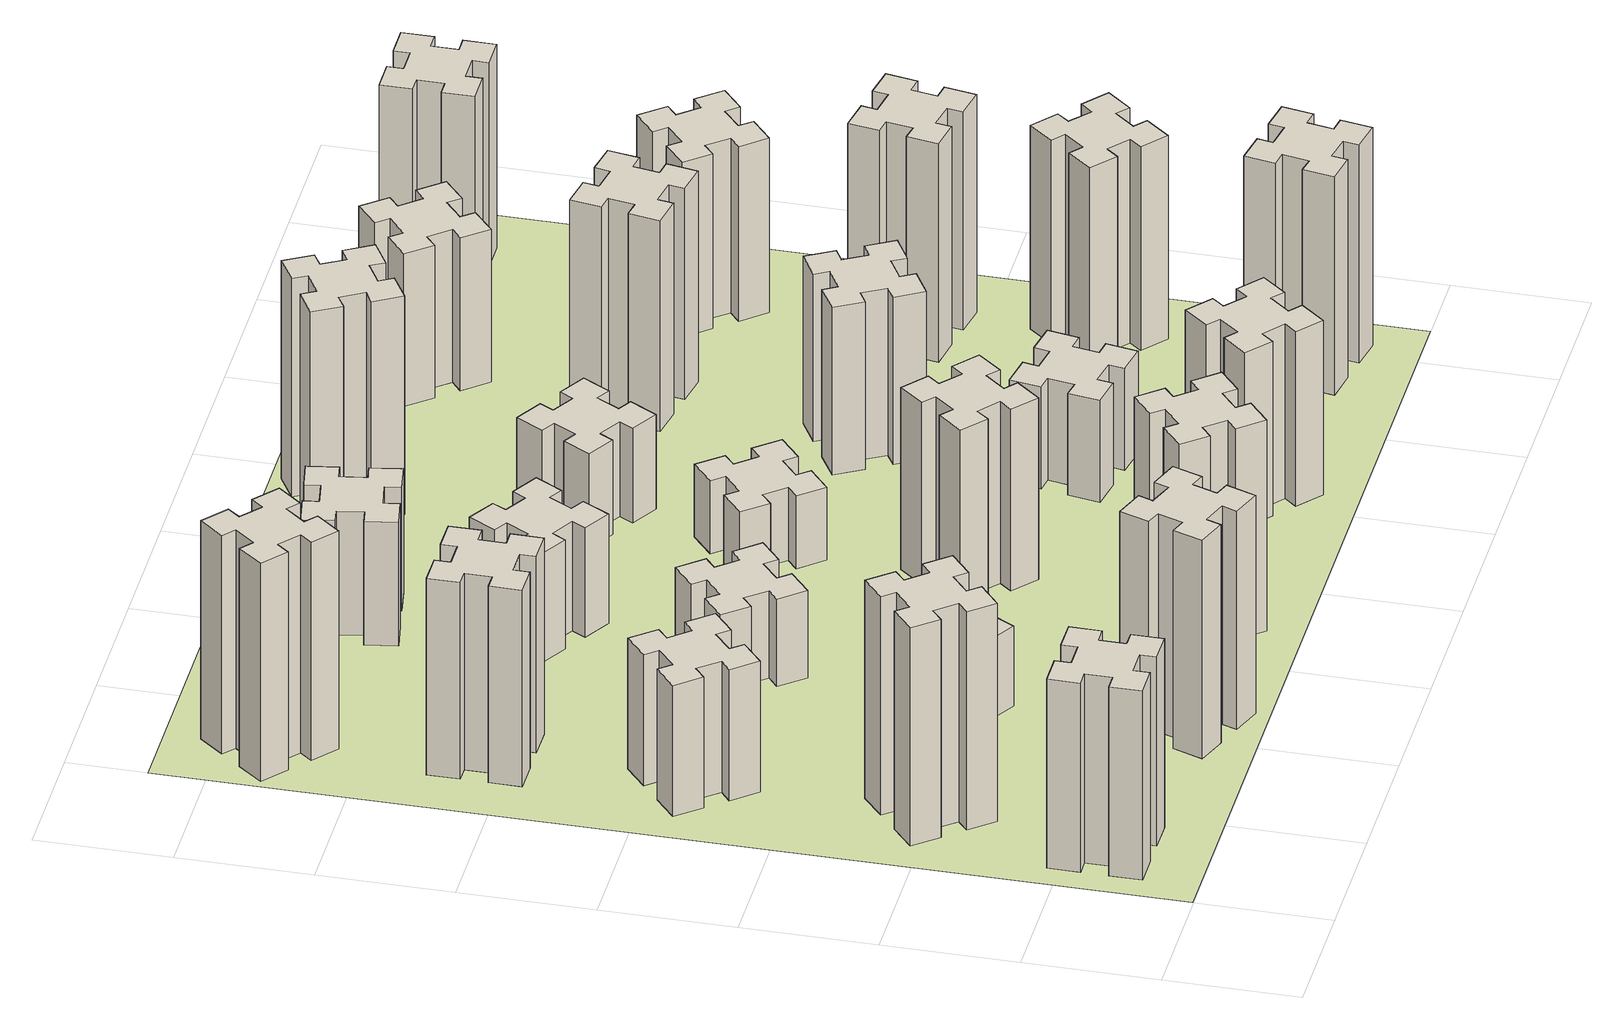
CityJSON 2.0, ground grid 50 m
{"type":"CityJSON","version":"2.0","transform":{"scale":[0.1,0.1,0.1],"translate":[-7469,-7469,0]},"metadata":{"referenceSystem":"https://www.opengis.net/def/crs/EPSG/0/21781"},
"CityObjects":{
"building1":{"type":"Building","attributes":{"class":"1000","function":"1000","usage":"1000","yearOfConstruction":2016,"roofType":"1000","measuredHeight":78,"storeysAboveGround":30,"storeysBelowGround":0},"geometry":[{"type":"Solid","lod":"1","boundaries":[[[[0,1,2,3,4,5,6,7,8,9,10,11,12,13,14,15,16,17,18,19]],[[17,16,20,21]],[[16,15,22,20]],[[15,14,23,22]],[[14,13,24,23]],[[13,12,25,24]],[[12,11,26,25]],[[11,10,27,26]],[[10,9,28,27]],[[9,8,29,28]],[[8,7,30,29]],[[7,6,31,30]],[[6,5,32,31]],[[5,4,33,32]],[[4,3,34,33]],[[3,2,35,34]],[[2,1,36,35]],[[1,0,37,36]],[[0,19,38,37]],[[19,18,39,38]],[[18,17,21,39]],[[24,25,26,27,28,29,30,31,32,33,34,35,36,37,38,39,21,20,22,23]]]]}]},
"building2":{"type":"Building","attributes":{"class":"1000","function":"1000","usage":"1000","yearOfConstruction":2016,"roofType":"1000","measuredHeight":90,"storeysAboveGround":30,"storeysBelowGround":0},"geometry":[{"type":"Solid","lod":"1","boundaries":[[[[40,41,42,43,44,45,46,47,48,49,50,51,52,53,54,55,56,57,58,59]],[[57,56,60,61]],[[56,55,62,60]],[[55,54,63,62]],[[54,53,64,63]],[[53,52,65,64]],[[52,51,66,65]],[[51,50,67,66]],[[50,49,68,67]],[[49,48,69,68]],[[48,47,70,69]],[[47,46,71,70]],[[46,45,72,71]],[[45,44,73,72]],[[44,43,74,73]],[[43,42,75,74]],[[42,41,76,75]],[[41,40,77,76]],[[40,59,78,77]],[[59,58,79,78]],[[58,57,61,79]],[[64,65,66,67,68,69,70,71,72,73,74,75,76,77,78,79,61,60,62,63]]]]}]},
"building3":{"type":"Building","attributes":{"class":"1000","function":"1000","usage":"1000","yearOfConstruction":2016,"roofType":"1000","measuredHeight":54,"storeysAboveGround":30,"storeysBelowGround":0},"geometry":[{"type":"Solid","lod":"1","boundaries":[[[[80,81,82,83,84,85,86,87,88,89,90,91,92,93,94,95,96,97,98,99]],[[97,96,100,101]],[[96,95,102,100]],[[95,94,103,102]],[[94,93,104,103]],[[93,92,105,104]],[[92,91,106,105]],[[91,90,107,106]],[[90,89,108,107]],[[89,88,109,108]],[[88,87,110,109]],[[87,86,111,110]],[[86,85,112,111]],[[85,84,113,112]],[[84,83,114,113]],[[83,82,115,114]],[[82,81,116,115]],[[81,80,117,116]],[[80,99,118,117]],[[99,98,119,118]],[[98,97,101,119]],[[104,105,106,107,108,109,110,111,112,113,114,115,116,117,118,119,101,100,102,103]]]]}]},
"building4":{"type":"Building","attributes":{"class":"1000","function":"1000","usage":"1000","yearOfConstruction":2016,"roofType":"1000","measuredHeight":81,"storeysAboveGround":30,"storeysBelowGround":0},"geometry":[{"type":"Solid","lod":"1","boundaries":[[[[120,121,122,123,124,125,126,127,128,129,130,131,132,133,134,135,136,137,138,139]],[[137,136,140,141]],[[136,135,142,140]],[[135,134,143,142]],[[134,133,144,143]],[[133,132,145,144]],[[132,131,146,145]],[[131,130,147,146]],[[130,129,148,147]],[[129,128,149,148]],[[128,127,150,149]],[[127,126,151,150]],[[126,125,152,151]],[[125,124,153,152]],[[124,123,154,153]],[[123,122,155,154]],[[122,121,156,155]],[[121,120,157,156]],[[120,139,158,157]],[[139,138,159,158]],[[138,137,141,159]],[[144,145,146,147,148,149,150,151,152,153,154,155,156,157,158,159,141,140,142,143]]]]}]},
"building5":{"type":"Building","attributes":{"class":"1000","function":"1000","usage":"1000","yearOfConstruction":2016,"roofType":"1000","measuredHeight":90,"storeysAboveGround":30,"storeysBelowGround":0},"geometry":[{"type":"Solid","lod":"1","boundaries":[[[[160,161,162,163,164,165,166,167,168,169,170,171,172,173,174,175,176,177,178,179]],[[177,176,180,181]],[[176,175,182,180]],[[175,174,183,182]],[[174,173,184,183]],[[173,172,185,184]],[[172,171,186,185]],[[171,170,187,186]],[[170,169,188,187]],[[169,168,189,188]],[[168,167,190,189]],[[167,166,191,190]],[[166,165,192,191]],[[165,164,193,192]],[[164,163,194,193]],[[163,162,195,194]],[[162,161,196,195]],[[161,160,197,196]],[[160,179,198,197]],[[179,178,199,198]],[[178,177,181,199]],[[184,185,186,187,188,189,190,191,192,193,194,195,196,197,198,199,181,180,182,183]]]]}]},
"building6":{"type":"Building","attributes":{"class":"1000","function":"1000","usage":"1000","yearOfConstruction":2016,"roofType":"1000","measuredHeight":90,"storeysAboveGround":30,"storeysBelowGround":0},"geometry":[{"type":"Solid","lod":"1","boundaries":[[[[200,201,202,203,204,205,206,207,208,209,210,211,212,213,214,215,216,217,218,219]],[[217,216,220,221]],[[216,215,222,220]],[[215,214,223,222]],[[214,213,224,223]],[[213,212,225,224]],[[212,211,226,225]],[[211,210,227,226]],[[210,209,228,227]],[[209,208,229,228]],[[208,207,230,229]],[[207,206,231,230]],[[206,205,232,231]],[[205,204,233,232]],[[204,203,234,233]],[[203,202,235,234]],[[202,201,236,235]],[[201,200,237,236]],[[200,219,238,237]],[[219,218,239,238]],[[218,217,221,239]],[[224,225,226,227,228,229,230,231,232,233,234,235,236,237,238,239,221,220,222,223]]]]}]},
"building7":{"type":"Building","attributes":{"class":"1000","function":"1000","usage":"1000","yearOfConstruction":2016,"roofType":"1000","measuredHeight":33,"storeysAboveGround":30,"storeysBelowGround":0},"geometry":[{"type":"Solid","lod":"1","boundaries":[[[[240,241,242,243,244,245,246,247,248,249,250,251,252,253,254,255,256,257,258,259]],[[257,256,260,261]],[[256,255,262,260]],[[255,254,263,262]],[[254,253,264,263]],[[253,252,265,264]],[[252,251,266,265]],[[251,250,267,266]],[[250,249,268,267]],[[249,248,269,268]],[[248,247,270,269]],[[247,246,271,270]],[[246,245,272,271]],[[245,244,273,272]],[[244,243,274,273]],[[243,242,275,274]],[[242,241,276,275]],[[241,240,277,276]],[[240,259,278,277]],[[259,258,279,278]],[[258,257,261,279]],[[264,265,266,267,268,269,270,271,272,273,274,275,276,277,278,279,261,260,262,263]]]]}]},
"building8":{"type":"Building","attributes":{"class":"1000","function":"1000","usage":"1000","yearOfConstruction":2016,"roofType":"1000","measuredHeight":36,"storeysAboveGround":30,"storeysBelowGround":0},"geometry":[{"type":"Solid","lod":"1","boundaries":[[[[280,281,282,283,284,285,286,287,288,289,290,291,292,293,294,295,296,297,298,299]],[[297,296,300,301]],[[296,295,302,300]],[[295,294,303,302]],[[294,293,304,303]],[[293,292,305,304]],[[292,291,306,305]],[[291,290,307,306]],[[290,289,308,307]],[[289,288,309,308]],[[288,287,310,309]],[[287,286,311,310]],[[286,285,312,311]],[[285,284,313,312]],[[284,283,314,313]],[[283,282,315,314]],[[282,281,316,315]],[[281,280,317,316]],[[280,299,318,317]],[[299,298,319,318]],[[298,297,301,319]],[[304,305,306,307,308,309,310,311,312,313,314,315,316,317,318,319,301,300,302,303]]]]}]},
"building9":{"type":"Building","attributes":{"class":"1000","function":"1000","usage":"1000","yearOfConstruction":2016,"roofType":"1000","measuredHeight":87,"storeysAboveGround":30,"storeysBelowGround":0},"geometry":[{"type":"Solid","lod":"1","boundaries":[[[[320,321,322,323,324,325,326,327,328,329,330,331,332,333,334,335,336,337,338,339]],[[337,336,340,341]],[[336,335,342,340]],[[335,334,343,342]],[[334,333,344,343]],[[333,332,345,344]],[[332,331,346,345]],[[331,330,347,346]],[[330,329,348,347]],[[329,328,349,348]],[[328,327,350,349]],[[327,326,351,350]],[[326,325,352,351]],[[325,324,353,352]],[[324,323,354,353]],[[323,322,355,354]],[[322,321,356,355]],[[321,320,357,356]],[[320,339,358,357]],[[339,338,359,358]],[[338,337,341,359]],[[344,345,346,347,348,349,350,351,352,353,354,355,356,357,358,359,341,340,342,343]]]]}]},
"building10":{"type":"Building","attributes":{"class":"1000","function":"1000","usage":"1000","yearOfConstruction":2016,"roofType":"1000","measuredHeight":45,"storeysAboveGround":30,"storeysBelowGround":0},"geometry":[{"type":"Solid","lod":"1","boundaries":[[[[360,361,362,363,364,365,366,367,368,369,370,371,372,373,374,375,376,377,378,379]],[[377,376,380,381]],[[376,375,382,380]],[[375,374,383,382]],[[374,373,384,383]],[[373,372,385,384]],[[372,371,386,385]],[[371,370,387,386]],[[370,369,388,387]],[[369,368,389,388]],[[368,367,390,389]],[[367,366,391,390]],[[366,365,392,391]],[[365,364,393,392]],[[364,363,394,393]],[[363,362,395,394]],[[362,361,396,395]],[[361,360,397,396]],[[360,379,398,397]],[[379,378,399,398]],[[378,377,381,399]],[[384,385,386,387,388,389,390,391,392,393,394,395,396,397,398,399,381,380,382,383]]]]}]},
"building11":{"type":"Building","attributes":{"class":"1000","function":"1000","usage":"1000","yearOfConstruction":2016,"roofType":"1000","measuredHeight":51,"storeysAboveGround":30,"storeysBelowGround":0},"geometry":[{"type":"Solid","lod":"1","boundaries":[[[[400,401,402,403,404,405,406,407,408,409,410,411,412,413,414,415,416,417,418,419]],[[417,416,420,421]],[[416,415,422,420]],[[415,414,423,422]],[[414,413,424,423]],[[413,412,425,424]],[[412,411,426,425]],[[411,410,427,426]],[[410,409,428,427]],[[409,408,429,428]],[[408,407,430,429]],[[407,406,431,430]],[[406,405,432,431]],[[405,404,433,432]],[[404,403,434,433]],[[403,402,435,434]],[[402,401,436,435]],[[401,400,437,436]],[[400,419,438,437]],[[419,418,439,438]],[[418,417,421,439]],[[424,425,426,427,428,429,430,431,432,433,434,435,436,437,438,439,421,420,422,423]]]]}]},
"building12":{"type":"Building","attributes":{"class":"1000","function":"1000","usage":"1000","yearOfConstruction":2016,"roofType":"1000","measuredHeight":75,"storeysAboveGround":30,"storeysBelowGround":0},"geometry":[{"type":"Solid","lod":"1","boundaries":[[[[440,441,442,443,444,445,446,447,448,449,450,451,452,453,454,455,456,457,458,459]],[[457,456,460,461]],[[456,455,462,460]],[[455,454,463,462]],[[454,453,464,463]],[[453,452,465,464]],[[452,451,466,465]],[[451,450,467,466]],[[450,449,468,467]],[[449,448,469,468]],[[448,447,470,469]],[[447,446,471,470]],[[446,445,472,471]],[[445,444,473,472]],[[444,443,474,473]],[[443,442,475,474]],[[442,441,476,475]],[[441,440,477,476]],[[440,459,478,477]],[[459,458,479,478]],[[458,457,461,479]],[[464,465,466,467,468,469,470,471,472,473,474,475,476,477,478,479,461,460,462,463]]]]}]},
"building13":{"type":"Building","attributes":{"class":"1000","function":"1000","usage":"1000","yearOfConstruction":2016,"roofType":"1000","measuredHeight":30,"storeysAboveGround":30,"storeysBelowGround":0},"geometry":[{"type":"Solid","lod":"1","boundaries":[[[[480,481,482,483,484,485,486,487,488,489,490,491,492,493,494,495,496,497,498,499]],[[497,496,500,501]],[[496,495,502,500]],[[495,494,503,502]],[[494,493,504,503]],[[493,492,505,504]],[[492,491,506,505]],[[491,490,507,506]],[[490,489,508,507]],[[489,488,509,508]],[[488,487,510,509]],[[487,486,511,510]],[[486,485,512,511]],[[485,484,513,512]],[[484,483,514,513]],[[483,482,515,514]],[[482,481,516,515]],[[481,480,517,516]],[[480,499,518,517]],[[499,498,519,518]],[[498,497,501,519]],[[504,505,506,507,508,509,510,511,512,513,514,515,516,517,518,519,501,500,502,503]]]]}]},
"building14":{"type":"Building","attributes":{"class":"1000","function":"1000","usage":"1000","yearOfConstruction":2016,"roofType":"1000","measuredHeight":72,"storeysAboveGround":30,"storeysBelowGround":0},"geometry":[{"type":"Solid","lod":"1","boundaries":[[[[520,521,522,523,524,525,526,527,528,529,530,531,532,533,534,535,536,537,538,539]],[[537,536,540,541]],[[536,535,542,540]],[[535,534,543,542]],[[534,533,544,543]],[[533,532,545,544]],[[532,531,546,545]],[[531,530,547,546]],[[530,529,548,547]],[[529,528,549,548]],[[528,527,550,549]],[[527,526,551,550]],[[526,525,552,551]],[[525,524,553,552]],[[524,523,554,553]],[[523,522,555,554]],[[522,521,556,555]],[[521,520,557,556]],[[520,539,558,557]],[[539,538,559,558]],[[538,537,541,559]],[[544,545,546,547,548,549,550,551,552,553,554,555,556,557,558,559,541,540,542,543]]]]}]},
"building15":{"type":"Building","attributes":{"class":"1000","function":"1000","usage":"1000","yearOfConstruction":2016,"roofType":"1000","measuredHeight":39,"storeysAboveGround":30,"storeysBelowGround":0},"geometry":[{"type":"Solid","lod":"1","boundaries":[[[[560,561,562,563,564,565,566,567,568,569,570,571,572,573,574,575,576,577,578,579]],[[577,576,580,581]],[[576,575,582,580]],[[575,574,583,582]],[[574,573,584,583]],[[573,572,585,584]],[[572,571,586,585]],[[571,570,587,586]],[[570,569,588,587]],[[569,568,589,588]],[[568,567,590,589]],[[567,566,591,590]],[[566,565,592,591]],[[565,564,593,592]],[[564,563,594,593]],[[563,562,595,594]],[[562,561,596,595]],[[561,560,597,596]],[[560,579,598,597]],[[579,578,599,598]],[[578,577,581,599]],[[584,585,586,587,588,589,590,591,592,593,594,595,596,597,598,599,581,580,582,583]]]]}]},
"building16":{"type":"Building","attributes":{"class":"1000","function":"1000","usage":"1000","yearOfConstruction":2016,"roofType":"1000","measuredHeight":90,"storeysAboveGround":30,"storeysBelowGround":0},"geometry":[{"type":"Solid","lod":"1","boundaries":[[[[600,601,602,603,604,605,606,607,608,609,610,611,612,613,614,615,616,617,618,619]],[[617,616,620,621]],[[616,615,622,620]],[[615,614,623,622]],[[614,613,624,623]],[[613,612,625,624]],[[612,611,626,625]],[[611,610,627,626]],[[610,609,628,627]],[[609,608,629,628]],[[608,607,630,629]],[[607,606,631,630]],[[606,605,632,631]],[[605,604,633,632]],[[604,603,634,633]],[[603,602,635,634]],[[602,601,636,635]],[[601,600,637,636]],[[600,619,638,637]],[[619,618,639,638]],[[618,617,621,639]],[[624,625,626,627,628,629,630,631,632,633,634,635,636,637,638,639,621,620,622,623]]]]}]},
"building17":{"type":"Building","attributes":{"class":"1000","function":"1000","usage":"1000","yearOfConstruction":2016,"roofType":"1000","measuredHeight":42,"storeysAboveGround":30,"storeysBelowGround":0},"geometry":[{"type":"Solid","lod":"1","boundaries":[[[[640,641,642,643,644,645,646,647,648,649,650,651,652,653,654,655,656,657,658,659]],[[657,656,660,661]],[[656,655,662,660]],[[655,654,663,662]],[[654,653,664,663]],[[653,652,665,664]],[[652,651,666,665]],[[651,650,667,666]],[[650,649,668,667]],[[649,648,669,668]],[[648,647,670,669]],[[647,646,671,670]],[[646,645,672,671]],[[645,644,673,672]],[[644,643,674,673]],[[643,642,675,674]],[[642,641,676,675]],[[641,640,677,676]],[[640,659,678,677]],[[659,658,679,678]],[[658,657,661,679]],[[664,665,666,667,668,669,670,671,672,673,674,675,676,677,678,679,661,660,662,663]]]]}]},
"building18":{"type":"Building","attributes":{"class":"1000","function":"1000","usage":"1000","yearOfConstruction":2016,"roofType":"1000","measuredHeight":69,"storeysAboveGround":30,"storeysBelowGround":0},"geometry":[{"type":"Solid","lod":"1","boundaries":[[[[680,681,682,683,684,685,686,687,688,689,690,691,692,693,694,695,696,697,698,699]],[[697,696,700,701]],[[696,695,702,700]],[[695,694,703,702]],[[694,693,704,703]],[[693,692,705,704]],[[692,691,706,705]],[[691,690,707,706]],[[690,689,708,707]],[[689,688,709,708]],[[688,687,710,709]],[[687,686,711,710]],[[686,685,712,711]],[[685,684,713,712]],[[684,683,714,713]],[[683,682,715,714]],[[682,681,716,715]],[[681,680,717,716]],[[680,699,718,717]],[[699,698,719,718]],[[698,697,701,719]],[[704,705,706,707,708,709,710,711,712,713,714,715,716,717,718,719,701,700,702,703]]]]}]},
"building19":{"type":"Building","attributes":{"class":"1000","function":"1000","usage":"1000","yearOfConstruction":2016,"roofType":"1000","measuredHeight":87,"storeysAboveGround":30,"storeysBelowGround":0},"geometry":[{"type":"Solid","lod":"1","boundaries":[[[[720,721,722,723,724,725,726,727,728,729,730,731,732,733,734,735,736,737,738,739]],[[737,736,740,741]],[[736,735,742,740]],[[735,734,743,742]],[[734,733,744,743]],[[733,732,745,744]],[[732,731,746,745]],[[731,730,747,746]],[[730,729,748,747]],[[729,728,749,748]],[[728,727,750,749]],[[727,726,751,750]],[[726,725,752,751]],[[725,724,753,752]],[[724,723,754,753]],[[723,722,755,754]],[[722,721,756,755]],[[721,720,757,756]],[[720,739,758,757]],[[739,738,759,758]],[[738,737,741,759]],[[744,745,746,747,748,749,750,751,752,753,754,755,756,757,758,759,741,740,742,743]]]]}]},
"building20":{"type":"Building","attributes":{"class":"1000","function":"1000","usage":"1000","yearOfConstruction":2016,"roofType":"1000","measuredHeight":90,"storeysAboveGround":30,"storeysBelowGround":0},"geometry":[{"type":"Solid","lod":"1","boundaries":[[[[760,761,762,763,764,765,766,767,768,769,770,771,772,773,774,775,776,777,778,779]],[[777,776,780,781]],[[776,775,782,780]],[[775,774,783,782]],[[774,773,784,783]],[[773,772,785,784]],[[772,771,786,785]],[[771,770,787,786]],[[770,769,788,787]],[[769,768,789,788]],[[768,767,790,789]],[[767,766,791,790]],[[766,765,792,791]],[[765,764,793,792]],[[764,763,794,793]],[[763,762,795,794]],[[762,761,796,795]],[[761,760,797,796]],[[760,779,798,797]],[[779,778,799,798]],[[778,777,781,799]],[[784,785,786,787,788,789,790,791,792,793,794,795,796,797,798,799,781,780,782,783]]]]}]},
"building21":{"type":"Building","attributes":{"class":"1000","function":"1000","usage":"1000","yearOfConstruction":2016,"roofType":"1000","measuredHeight":63,"storeysAboveGround":30,"storeysBelowGround":0},"geometry":[{"type":"Solid","lod":"1","boundaries":[[[[800,801,802,803,804,805,806,807,808,809,810,811,812,813,814,815,816,817,818,819]],[[817,816,820,821]],[[816,815,822,820]],[[815,814,823,822]],[[814,813,824,823]],[[813,812,825,824]],[[812,811,826,825]],[[811,810,827,826]],[[810,809,828,827]],[[809,808,829,828]],[[808,807,830,829]],[[807,806,831,830]],[[806,805,832,831]],[[805,804,833,832]],[[804,803,834,833]],[[803,802,835,834]],[[802,801,836,835]],[[801,800,837,836]],[[800,819,838,837]],[[819,818,839,838]],[[818,817,821,839]],[[824,825,826,827,828,829,830,831,832,833,834,835,836,837,838,839,821,820,822,823]]]]}]},
"building22":{"type":"Building","attributes":{"class":"1000","function":"1000","usage":"1000","yearOfConstruction":2016,"roofType":"1000","measuredHeight":84,"storeysAboveGround":30,"storeysBelowGround":0},"geometry":[{"type":"Solid","lod":"1","boundaries":[[[[840,841,842,843,844,845,846,847,848,849,850,851,852,853,854,855,856,857,858,859]],[[857,856,860,861]],[[856,855,862,860]],[[855,854,863,862]],[[854,853,864,863]],[[853,852,865,864]],[[852,851,866,865]],[[851,850,867,866]],[[850,849,868,867]],[[849,848,869,868]],[[848,847,870,869]],[[847,846,871,870]],[[846,845,872,871]],[[845,844,873,872]],[[844,843,874,873]],[[843,842,875,874]],[[842,841,876,875]],[[841,840,877,876]],[[840,859,878,877]],[[859,858,879,878]],[[858,857,861,879]],[[864,865,866,867,868,869,870,871,872,873,874,875,876,877,878,879,861,860,862,863]]]]}]},
"building23":{"type":"Building","attributes":{"class":"1000","function":"1000","usage":"1000","yearOfConstruction":2016,"roofType":"1000","measuredHeight":90,"storeysAboveGround":30,"storeysBelowGround":0},"geometry":[{"type":"Solid","lod":"1","boundaries":[[[[880,881,882,883,884,885,886,887,888,889,890,891,892,893,894,895,896,897,898,899]],[[897,896,900,901]],[[896,895,902,900]],[[895,894,903,902]],[[894,893,904,903]],[[893,892,905,904]],[[892,891,906,905]],[[891,890,907,906]],[[890,889,908,907]],[[889,888,909,908]],[[888,887,910,909]],[[887,886,911,910]],[[886,885,912,911]],[[885,884,913,912]],[[884,883,914,913]],[[883,882,915,914]],[[882,881,916,915]],[[881,880,917,916]],[[880,899,918,917]],[[899,898,919,918]],[[898,897,901,919]],[[904,905,906,907,908,909,910,911,912,913,914,915,916,917,918,919,901,900,902,903]]]]}]},
"building24":{"type":"Building","attributes":{"class":"1000","function":"1000","usage":"1000","yearOfConstruction":2016,"roofType":"1000","measuredHeight":72,"storeysAboveGround":30,"storeysBelowGround":0},"geometry":[{"type":"Solid","lod":"1","boundaries":[[[[920,921,922,923,924,925,926,927,928,929,930,931,932,933,934,935,936,937,938,939]],[[937,936,940,941]],[[936,935,942,940]],[[935,934,943,942]],[[934,933,944,943]],[[933,932,945,944]],[[932,931,946,945]],[[931,930,947,946]],[[930,929,948,947]],[[929,928,949,948]],[[928,927,950,949]],[[927,926,951,950]],[[926,925,952,951]],[[925,924,953,952]],[[924,923,954,953]],[[923,922,955,954]],[[922,921,956,955]],[[921,920,957,956]],[[920,939,958,957]],[[939,938,959,958]],[[938,937,941,959]],[[944,945,946,947,948,949,950,951,952,953,954,955,956,957,958,959,941,940,942,943]]]]}]},
"building25":{"type":"Building","attributes":{"class":"1000","function":"1000","usage":"1000","yearOfConstruction":2016,"roofType":"1000","measuredHeight":84,"storeysAboveGround":30,"storeysBelowGround":0},"geometry":[{"type":"Solid","lod":"1","boundaries":[[[[960,961,962,963,964,965,966,967,968,969,970,971,972,973,974,975,976,977,978,979]],[[977,976,980,981]],[[976,975,982,980]],[[975,974,983,982]],[[974,973,984,983]],[[973,972,985,984]],[[972,971,986,985]],[[971,970,987,986]],[[970,969,988,987]],[[969,968,989,988]],[[968,967,990,989]],[[967,966,991,990]],[[966,965,992,991]],[[965,964,993,992]],[[964,963,994,993]],[[963,962,995,994]],[[962,961,996,995]],[[961,960,997,996]],[[960,979,998,997]],[[979,978,999,998]],[[978,977,981,999]],[[984,985,986,987,988,989,990,991,992,993,994,995,996,997,998,999,981,980,982,983]]]]}]},
"landuse1":{"type":"LandUse","attributes":{"name":"plot1","function":"1010"},"geometry":[{"type":"MultiSurface","lod":"1","boundaries":[[[1000,1001,1002,1003]]]}]}
},
"vertices":[
[165,425,0],[165,325,0],[105,325,0],[105,205,0],[225,205,0],[225,265,0],[325,265,0],[325,205,0],[445,205,0],[445,325,0],[385,325,0],[385,425,0],[445,425,0],[445,545,0],[325,545,0],[325,485,0],[225,485,0],[225,545,0],[105,545,0],[105,425,0],[225,485,780],[225,545,780],[325,485,780],[325,545,780],[445,545,780],[445,425,780],[385,425,780],[385,325,780],[445,325,780],[445,205,780],[325,205,780],[325,265,780],[225,265,780],[225,205,780],[105,205,780],[105,325,780],[165,325,780],[165,425,780],[105,425,780],[105,545,780],
[492,1048,0],[427,1124,0],[473,1163,0],[396,1255,0],[304,1178,0],[343,1132,0],[266,1067,0],[228,1113,0],[136,1036,0],[213,944,0],[259,983,0],[323,906,0],[277,868,0],[354,776,0],[446,853,0],[408,899,0],[484,963,0],[523,917,0],[615,994,0],[538,1086,0],[484,963,900],[523,917,900],[408,899,900],[446,853,900],[354,776,900],[277,868,900],[323,906,900],[259,983,900],[213,944,900],[136,1036,900],[228,1113,900],[266,1067,900],[343,1132,900],[304,1178,900],[396,1255,900],[473,1163,900],[427,1124,900],[492,1048,900],[538,1086,900],[615,994,900],
[492,1888,0],[427,1964,0],[473,2003,0],[396,2095,0],[304,2018,0],[343,1972,0],[266,1907,0],[228,1953,0],[136,1876,0],[213,1784,0],[259,1823,0],[323,1746,0],[277,1708,0],[354,1616,0],[446,1693,0],[408,1739,0],[484,1803,0],[523,1757,0],[615,1834,0],[538,1926,0],[484,1803,540],[523,1757,540],[408,1739,540],[446,1693,540],[354,1616,540],[277,1708,540],[323,1746,540],[259,1823,540],[213,1784,540],[136,1876,540],[228,1953,540],[266,1907,540],[343,1972,540],[304,2018,540],[396,2095,540],[473,2003,540],[427,1964,540],[492,1888,540],[538,1926,540],[615,1834,540],
[485,2545,0],[485,2645,0],[545,2645,0],[545,2765,0],[425,2765,0],[425,2705,0],[325,2705,0],[325,2765,0],[205,2765,0],[205,2645,0],[265,2645,0],[265,2545,0],[205,2545,0],[205,2425,0],[325,2425,0],[325,2485,0],[425,2485,0],[425,2425,0],[545,2425,0],[545,2545,0],[425,2485,810],[425,2425,810],[325,2485,810],[325,2425,810],[205,2425,810],[205,2545,810],[265,2545,810],[265,2645,810],[205,2645,810],[205,2765,810],[325,2765,810],[325,2705,810],[425,2705,810],[425,2765,810],[545,2765,810],[545,2645,810],[485,2645,810],[485,2545,810],[545,2545,810],[545,2425,810],
[1029,360,0],[995,266,0],[939,287,0],[897,174,0],[1010,133,0],[1031,189,0],[1125,155,0],[1104,99,0],[1217,57,0],[1258,170,0],[1202,191,0],[1236,285,0],[1292,264,0],[1333,377,0],[1220,418,0],[1200,362,0],[1106,396,0],[1127,452,0],[1014,493,0],[973,380,0],[1106,396,900],[1127,452,900],[1200,362,900],[1220,418,900],[1333,377,900],[1292,264,900],[1236,285,900],[1202,191,900],[1258,170,900],[1217,57,900],[1104,99,900],[1125,155,900],[1031,189,900],[1010,133,900],[897,174,900],[939,287,900],[995,266,900],[1029,360,900],[973,380,900],[1014,493,900],
[384,3387,0],[308,3452,0],[346,3498,0],[254,3575,0],[177,3483,0],[223,3444,0],[159,3368,0],[113,3406,0],[36,3314,0],[128,3237,0],[166,3283,0],[243,3219,0],[204,3173,0],[296,3096,0],[373,3188,0],[327,3226,0],[392,3303,0],[438,3264,0],[515,3356,0],[423,3433,0],[392,3303,900],[438,3264,900],[327,3226,900],[373,3188,900],[296,3096,900],[204,3173,900],[243,3219,900],[166,3283,900],[128,3237,900],[36,3314,900],[113,3406,900],[159,3368,900],[223,3444,900],[177,3483,900],[254,3575,900],[346,3498,900],[308,3452,900],[384,3387,900],[423,3433,900],[515,3356,900],
[1086,1017,0],[1136,1104,0],[1188,1074,0],[1248,1178,0],[1144,1238,0],[1114,1186,0],[1027,1236,0],[1057,1288,0],[953,1348,0],[893,1244,0],[945,1214,0],[895,1127,0],[843,1157,0],[783,1053,0],[887,993,0],[917,1045,0],[1004,995,0],[974,943,0],[1078,883,0],[1138,987,0],[1004,995,330],[974,943,330],[917,1045,330],[887,993,330],[783,1053,330],[843,1157,330],[895,1127,330],[945,1214,330],[893,1244,330],[953,1348,330],[1057,1288,330],[1027,1236,330],[1114,1186,330],[1144,1238,330],[1248,1178,330],[1188,1074,330],[1136,1104,330],[1086,1017,330],[1138,987,330],[1078,883,330],
[1083,1972,0],[1006,1907,0],[968,1953,0],[876,1876,0],[953,1784,0],[999,1823,0],[1063,1746,0],[1017,1708,0],[1094,1616,0],[1186,1693,0],[1148,1739,0],[1224,1803,0],[1263,1757,0],[1355,1834,0],[1278,1926,0],[1232,1888,0],[1167,1964,0],[1213,2003,0],[1136,2095,0],[1044,2018,0],[1167,1964,360],[1213,2003,360],[1232,1888,360],[1278,1926,360],[1355,1834,360],[1263,1757,360],[1224,1803,360],[1148,1739,360],[1186,1693,360],[1094,1616,360],[1017,1708,360],[1063,1746,360],[999,1823,360],[953,1784,360],[876,1876,360],[968,1953,360],[1006,1907,360],[1083,1972,360],[1044,2018,360],[1136,2095,360],
[1639,343,0],[1703,266,0],[1657,228,0],[1734,136,0],[1826,213,0],[1788,259,0],[1864,323,0],[1903,277,0],[1995,354,0],[1918,446,0],[1872,408,0],[1807,484,0],[1853,523,0],[1776,615,0],[1684,538,0],[1723,492,0],[1646,427,0],[1608,473,0],[1516,396,0],[1593,304,0],[1646,427,870],[1608,473,870],[1723,492,870],[1684,538,870],[1776,615,870],[1853,523,870],[1807,484,870],[1872,408,870],[1918,446,870],[1995,354,870],[1903,277,870],[1864,323,870],[1788,259,870],[1826,213,870],[1734,136,870],[1657,228,870],[1703,266,870],[1639,343,870],[1593,304,870],[1516,396,870],
[1314,2666,0],[1227,2716,0],[1257,2768,0],[1153,2828,0],[1093,2724,0],[1145,2694,0],[1095,2607,0],[1043,2637,0],[983,2533,0],[1087,2473,0],[1117,2525,0],[1204,2475,0],[1174,2423,0],[1278,2363,0],[1338,2467,0],[1286,2497,0],[1336,2584,0],[1388,2554,0],[1448,2658,0],[1344,2718,0],[1336,2584,450],[1388,2554,450],[1286,2497,450],[1338,2467,450],[1278,2363,450],[1174,2423,450],[1204,2475,450],[1117,2525,450],[1087,2473,450],[983,2533,450],[1043,2637,450],[1095,2607,450],[1145,2694,450],[1093,2724,450],[1153,2828,450],[1257,2768,450],[1227,2716,450],[1314,2666,450],[1344,2718,450],[1448,2658,450],
[998,3265,0],[1016,3167,0],[957,3157,0],[977,3038,0],[1096,3059,0],[1085,3118,0],[1184,3136,0],[1194,3077,0],[1312,3097,0],[1291,3216,0],[1232,3205,0],[1215,3304,0],[1274,3314,0],[1253,3432,0],[1135,3411,0],[1145,3352,0],[1047,3335,0],[1037,3394,0],[918,3373,0],[939,3255,0],[1047,3335,510],[1037,3394,510],[1145,3352,510],[1135,3411,510],[1253,3432,510],[1274,3314,510],[1215,3304,510],[1232,3205,510],[1291,3216,510],[1312,3097,510],[1194,3077,510],[1184,3136,510],[1085,3118,510],[1096,3059,510],[977,3038,510],[957,3157,510],[1016,3167,510],[998,3265,510],[939,3255,510],[918,3373,510],
[1803,1324,0],[1739,1248,0],[1693,1286,0],[1616,1194,0],[1708,1117,0],[1746,1163,0],[1823,1099,0],[1784,1053,0],[1876,976,0],[1953,1068,0],[1907,1106,0],[1972,1183,0],[2018,1144,0],[2095,1236,0],[2003,1313,0],[1964,1267,0],[1888,1332,0],[1926,1378,0],[1834,1455,0],[1757,1363,0],[1888,1332,750],[1926,1378,750],[1964,1267,750],[2003,1313,750],[2095,1236,750],[2018,1144,750],[1972,1183,750],[1907,1106,750],[1953,1068,750],[1876,976,750],[1784,1053,750],[1823,1099,750],[1746,1163,750],[1708,1117,750],[1616,1194,750],[1693,1286,750],[1739,1248,750],[1803,1324,750],[1757,1363,750],[1834,1455,750],
[1972,1988,0],[1907,2064,0],[1953,2103,0],[1876,2195,0],[1784,2118,0],[1823,2072,0],[1746,2007,0],[1708,2053,0],[1616,1976,0],[1693,1884,0],[1739,1923,0],[1803,1846,0],[1757,1808,0],[1834,1716,0],[1926,1793,0],[1888,1839,0],[1964,1903,0],[2003,1857,0],[2095,1934,0],[2018,2026,0],[1964,1903,300],[2003,1857,300],[1888,1839,300],[1926,1793,300],[1834,1716,300],[1757,1808,300],[1803,1846,300],[1739,1923,300],[1693,1884,300],[1616,1976,300],[1708,2053,300],[1746,2007,300],[1823,2072,300],[1784,2118,300],[1876,2195,300],[1953,2103,300],[1907,2064,300],[1972,1988,300],[2018,2026,300],[2095,1934,300],
[2486,323,0],[2563,259,0],[2524,213,0],[2616,136,0],[2693,228,0],[2647,266,0],[2712,343,0],[2758,304,0],[2835,396,0],[2743,473,0],[2704,427,0],[2628,492,0],[2666,538,0],[2574,615,0],[2497,523,0],[2543,484,0],[2479,408,0],[2433,446,0],[2356,354,0],[2448,277,0],[2479,408,720],[2433,446,720],[2543,484,720],[2497,523,720],[2574,615,720],[2666,538,720],[2628,492,720],[2704,427,720],[2743,473,720],[2835,396,720],[2758,304,720],[2712,343,720],[2647,266,720],[2693,228,720],[2616,136,720],[2524,213,720],[2563,259,720],[2486,323,720],[2448,277,720],[2356,354,720],
[2026,2497,0],[2076,2584,0],[2128,2554,0],[2188,2658,0],[2084,2718,0],[2054,2666,0],[1967,2716,0],[1997,2768,0],[1893,2828,0],[1833,2724,0],[1885,2694,0],[1835,2607,0],[1783,2637,0],[1723,2533,0],[1827,2473,0],[1857,2525,0],[1944,2475,0],[1914,2423,0],[2018,2363,0],[2078,2467,0],[1944,2475,390],[1914,2423,390],[1857,2525,390],[1827,2473,390],[1723,2533,390],[1783,2637,390],[1835,2607,390],[1885,2694,390],[1833,2724,390],[1893,2828,390],[1997,2768,390],[1967,2716,390],[2054,2666,390],[2084,2718,390],[2188,2658,390],[2128,2554,390],[2076,2584,390],[2026,2497,390],[2078,2467,390],[2018,2363,390],
[1844,3556,0],[1757,3506,0],[1727,3558,0],[1623,3498,0],[1683,3394,0],[1735,3424,0],[1785,3337,0],[1733,3307,0],[1793,3203,0],[1897,3263,0],[1867,3315,0],[1954,3365,0],[1984,3313,0],[2088,3373,0],[2028,3477,0],[1976,3447,0],[1926,3534,0],[1978,3564,0],[1918,3668,0],[1814,3608,0],[1926,3534,900],[1978,3564,900],[1976,3447,900],[2028,3477,900],[2088,3373,900],[1984,3313,900],[1954,3365,900],[1867,3315,900],[1897,3263,900],[1793,3203,900],[1733,3307,900],[1785,3337,900],[1735,3424,900],[1683,3394,900],[1623,3498,900],[1727,3558,900],[1757,3506,900],[1844,3556,900],[1814,3608,900],[1918,3668,900],
[2695,947,0],[2712,1045,0],[2771,1035,0],[2792,1153,0],[2674,1174,0],[2664,1115,0],[2565,1132,0],[2576,1191,0],[2457,1212,0],[2437,1094,0],[2496,1084,0],[2478,985,0],[2419,996,0],[2398,877,0],[2517,857,0],[2527,916,0],[2625,898,0],[2615,839,0],[2733,818,0],[2754,937,0],[2625,898,420],[2615,839,420],[2527,916,420],[2517,857,420],[2398,877,420],[2419,996,420],[2478,985,420],[2496,1084,420],[2437,1094,420],[2457,1212,420],[2576,1191,420],[2565,1132,420],[2664,1115,420],[2674,1174,420],[2792,1153,420],[2771,1035,420],[2712,1045,420],[2695,947,420],[2754,937,420],[2733,818,420],
[2716,1767,0],[2666,1854,0],[2718,1884,0],[2658,1988,0],[2554,1928,0],[2584,1876,0],[2497,1826,0],[2467,1878,0],[2363,1818,0],[2423,1714,0],[2475,1744,0],[2525,1657,0],[2473,1627,0],[2533,1523,0],[2637,1583,0],[2607,1635,0],[2694,1685,0],[2724,1633,0],[2828,1693,0],[2768,1797,0],[2694,1685,690],[2724,1633,690],[2607,1635,690],[2637,1583,690],[2533,1523,690],[2473,1627,690],[2525,1657,690],[2475,1744,690],[2423,1714,690],[2363,1818,690],[2467,1878,690],[2497,1826,690],[2584,1876,690],[2554,1928,690],[2658,1988,690],[2718,1884,690],[2666,1854,690],[2716,1767,690],[2768,1797,690],[2828,1693,690],
[2596,2664,0],[2578,2565,0],[2519,2576,0],[2498,2457,0],[2617,2437,0],[2627,2496,0],[2725,2478,0],[2715,2419,0],[2833,2398,0],[2854,2517,0],[2795,2527,0],[2812,2625,0],[2871,2615,0],[2892,2733,0],[2774,2754,0],[2764,2695,0],[2665,2712,0],[2676,2771,0],[2557,2792,0],[2537,2674,0],[2665,2712,870],[2676,2771,870],[2764,2695,870],[2774,2754,870],[2892,2733,870],[2871,2615,870],[2812,2625,870],[2795,2527,870],[2854,2517,870],[2833,2398,870],[2715,2419,870],[2725,2478,870],[2627,2496,870],[2617,2437,870],[2498,2457,870],[2519,2576,870],[2578,2565,870],[2596,2664,870],[2537,2674,870],[2557,2792,870],
[3504,475,0],[3405,492,0],[3416,551,0],[3297,572,0],[3277,454,0],[3336,444,0],[3318,345,0],[3259,356,0],[3238,237,0],[3357,217,0],[3367,276,0],[3465,258,0],[3455,199,0],[3573,178,0],[3594,297,0],[3535,307,0],[3552,405,0],[3611,395,0],[3632,513,0],[3514,534,0],[3552,405,900],[3611,395,900],[3535,307,900],[3594,297,900],[3573,178,900],[3455,199,900],[3465,258,900],[3367,276,900],[3357,217,900],[3238,237,900],[3259,356,900],[3318,345,900],[3336,444,900],[3277,454,900],[3297,572,900],[3416,551,900],[3405,492,900],[3504,475,900],[3514,534,900],[3632,513,900],
[2812,3368,0],[2747,3444,0],[2793,3483,0],[2716,3575,0],[2624,3498,0],[2663,3452,0],[2586,3387,0],[2548,3433,0],[2456,3356,0],[2533,3264,0],[2579,3303,0],[2643,3226,0],[2597,3188,0],[2674,3096,0],[2766,3173,0],[2728,3219,0],[2804,3283,0],[2843,3237,0],[2935,3314,0],[2858,3406,0],[2804,3283,630],[2843,3237,630],[2728,3219,630],[2766,3173,630],[2674,3096,630],[2597,3188,630],[2643,3226,630],[2579,3303,630],[2533,3264,630],[2456,3356,630],[2548,3433,630],[2586,3387,630],[2663,3452,630],[2624,3498,630],[2716,3575,630],[2793,3483,630],[2747,3444,630],[2812,3368,630],[2858,3406,630],[2935,3314,630],
[3487,1006,0],[3552,1083,0],[3598,1044,0],[3675,1136,0],[3583,1213,0],[3544,1167,0],[3468,1232,0],[3506,1278,0],[3414,1355,0],[3337,1263,0],[3383,1224,0],[3319,1148,0],[3273,1186,0],[3196,1094,0],[3288,1017,0],[3326,1063,0],[3403,999,0],[3364,953,0],[3456,876,0],[3533,968,0],[3403,999,840],[3364,953,840],[3326,1063,840],[3288,1017,840],[3196,1094,840],[3273,1186,840],[3319,1148,840],[3383,1224,840],[3337,1263,840],[3414,1355,840],[3506,1278,840],[3468,1232,840],[3544,1167,840],[3583,1213,840],[3675,1136,840],[3598,1044,840],[3552,1083,840],[3487,1006,840],[3533,968,840],[3456,876,840],
[3267,1656,0],[3365,1638,0],[3355,1579,0],[3473,1558,0],[3494,1677,0],[3435,1687,0],[3452,1785,0],[3511,1775,0],[3532,1893,0],[3414,1914,0],[3404,1855,0],[3305,1872,0],[3316,1931,0],[3197,1952,0],[3177,1834,0],[3236,1824,0],[3218,1725,0],[3159,1736,0],[3138,1617,0],[3257,1597,0],[3218,1725,900],[3159,1736,900],[3236,1824,900],[3177,1834,900],[3197,1952,900],[3316,1931,900],[3305,1872,900],[3404,1855,900],[3414,1914,900],[3532,1893,900],[3511,1775,900],[3452,1785,900],[3435,1687,900],[3494,1677,900],[3473,1558,900],[3355,1579,900],[3365,1638,900],[3267,1656,900],[3257,1597,900],[3138,1617,900],
[3219,2463,0],[3283,2386,0],[3237,2348,0],[3314,2256,0],[3406,2333,0],[3368,2379,0],[3444,2443,0],[3483,2397,0],[3575,2474,0],[3498,2566,0],[3452,2528,0],[3387,2604,0],[3433,2643,0],[3356,2735,0],[3264,2658,0],[3303,2612,0],[3226,2547,0],[3188,2593,0],[3096,2516,0],[3173,2424,0],[3226,2547,720],[3188,2593,720],[3303,2612,720],[3264,2658,720],[3356,2735,720],[3433,2643,720],[3387,2604,720],[3452,2528,720],[3498,2566,720],[3575,2474,720],[3483,2397,720],[3444,2443,720],[3368,2379,720],[3406,2333,720],[3314,2256,720],[3237,2348,720],[3283,2386,720],[3219,2463,720],[3173,2424,720],[3096,2516,720],
[3285,3325,0],[3385,3325,0],[3385,3265,0],[3505,3265,0],[3505,3385,0],[3445,3385,0],[3445,3485,0],[3505,3485,0],[3505,3605,0],[3385,3605,0],[3385,3545,0],[3285,3545,0],[3285,3605,0],[3165,3605,0],[3165,3485,0],[3225,3485,0],[3225,3385,0],[3165,3385,0],[3165,3265,0],[3285,3265,0],[3225,3385,840],[3165,3385,840],[3225,3485,840],[3165,3485,840],[3165,3605,840],[3285,3605,840],[3285,3545,840],[3385,3545,840],[3385,3605,840],[3505,3605,840],[3505,3485,840],[3445,3485,840],[3445,3385,840],[3505,3385,840],[3505,3265,840],[3385,3265,840],[3385,3325,840],[3285,3325,840],[3285,3265,840],[3165,3265,840],
[5,3705,0],[3705,3705,0],[3705,5,0],[5,5,0]
]}
